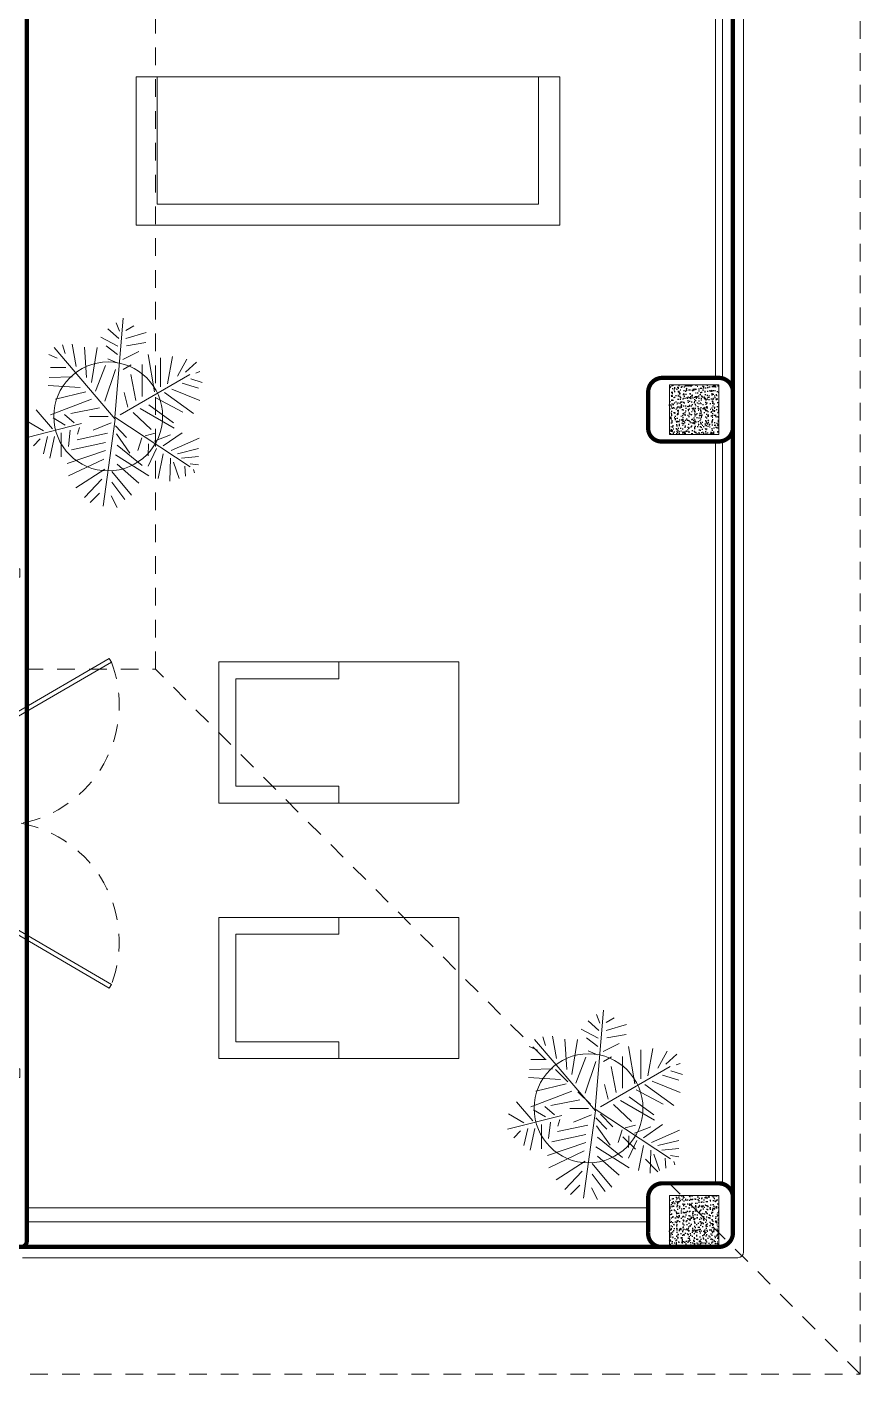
# Model space of a CAD drawing. Header units: metres. Extents: x 14 to 11050, y -346 to 476.
# Drawn here: x 229.56 to 235.46, y -218.95 to -209.42 of the extents above; entities that cross this region are included whole.
import ezdxf

# ---------------------------------------------------------------- set-up
doc = ezdxf.new("R2010")
doc.units = ezdxf.units.M
doc.linetypes.add('0', pattern=[0])
doc.linetypes.add('HIDDEN2', pattern=[0.1875, 0.125, -0.0625])
doc.layers.get('0').update_dxf_attribs({"color": 250, "linetype": '0', "lineweight": 20})
for name, color, linetype, lineweight in [('A-DOOR', 35, 'Continuous', 5), ('A-WALL', 250, 'Continuous', 20), ('baños', 140, 'Continuous', 0), ('Columnas', 7, 'Continuous', 18), ('MOBILIARIOS', 252, 'Continuous', 0), ('muros bajitos', 252, 'Continuous', 5), ('piso', 253, 'Continuous', 0)]:
    doc.layers.add(name, color=color, linetype=linetype, lineweight=lineweight)
doc.layers.add('ARBOLES CTB', color=7, linetype='Continuous', lineweight=0, true_color=0x4f6a34, transparency=0.3)
doc.layers.add('HATCH', color=8, linetype='Continuous')
doc.layers.add('REVESTIMIENTO EXTERIOR', color=7, linetype='Continuous', lineweight=5, true_color=0xffdebd)
doc.layers.add('Techos 1', color=7, linetype='HIDDEN2', lineweight=9, true_color=0x42391a)
doc.styles.get("Standard").update_dxf_attribs({"font": 'arial.ttf', "height": 0.1875})
pattern_1 = [(50, (114.33107, 55.238796), (0.058299094, -0.005100507), [0.006096, -0.067056]), (355, (114.33107, 55.238796), (-0.011277895, 0.06113819), [0.0048768, -0.053644987]), (100.451445, (114.33593, 55.23837), (0.0470212, 0.05603768), [0.005180803, -0.056988878]), (46.1842, (114.33107, 55.25505), (0.086745293, -0.013453545), [0.009144, -0.100584]), (96.63556, (114.3383, 55.25393), (0.07596932, 0.07917636), [0.00777121, -0.085483395]), (351.18415, (114.33107, 55.25505), (0.07596932, 0.07917636), [0.00731519, -0.080467114]), (21, (114.3392, 55.25099), (0.048516605, -0.032724863), [0.006096, -0.067056]), (326, (114.3392, 55.25099), (0.01977665, 0.05894015), [0.0048768, -0.0536448]), (71.451445, (114.34324, 55.24826), (0.068293254, 0.026215286), [0.005180803, -0.05698878]), (37.5, (114.331071, 55.238796), (0.000988353, 0.0270576124), [0, -0.05299456, 0, -0.0544576, 0, -0.053848]), (7.5, (114.33107, 55.238796), (0.021382292, 0.032057784), [0, -0.03104896, 0, -0.05177536, 0, -0.0205232]), (327.5, (114.312946, 55.238796), (0.0433889905, -0.001833198), [0, -0.02032, 0, -0.0633984, 0, -0.0841248]), (317.5, (114.304818, 55.238796), (0.047401338, 0.008136477), [0, -0.026416, 0, -0.04210304, 0, -0.0597408])]

# ---------------------------------------------------------------- blocks, each defined once
blk = doc.blocks.new('A$C309F5F81')
at = {"linetype": 'ByBlock'}
for p, q in [((0.5742, 0.6593), (0.6492, 0.9553)), ((0.6035, 0.8169), (0.4993, 0.9058)), ((0.6136, 0.8664), (0.5641, 0.949)), ((0.6568, 0.8842), (0.6962, 0.9198)), ((0.5492, 0.4753), (0.1602, 0.8086)), ((0.2184, 0.7907), (0.1981, 0.8377)), ((0.2681, 0.7445), (0.2681, 0.8283)), ((0.3189, 0.7101), (0.3227, 0.8359)), ((0.3773, 0.6657), (0.3659, 0.8397)), ((0.4408, 0.6034), (0.5272, 0.8283)), ((0.5819, 0.7483), (0.5425, 0.8131)), ((0.6454, 0.8448), (0.7381, 0.8664)), ((0.6454, 0.8054), (0.7635, 0.8308)), ((0.192, 0.7471), (0.145, 0.7624)), ((0.4015, 0.6352), (0.4408, 0.8003)), ((0.5704, 0.6987), (0.5247, 0.7521)), ((0.6238, 0.7699), (0.7559, 0.7699)), ((0.7203, 0.5285), (0.7915, 0.7368)), ((0.2627, 0.6876), (0.1408, 0.7104)), ((0.4878, 0.5602), (0.5196, 0.7178)), ((0.5958, 0.6695), (0.6314, 0.6809)), ((0.6098, 0.7203), (0.6987, 0.7305)), ((0.6263, 0.5171), (0.6619, 0.6822)), ((0.6771, 0.5285), (0.7165, 0.714)), ((0.7673, 0.5361), (0.8588, 0.7292)), ((0.8232, 0.5323), (0.9249, 0.6898)), ((0.3227, 0.6314), (0.1575, 0.6428)), ((0.3506, 0.6034), (0.1601, 0.5729)), ((0.5349, 0.5132), (0.5349, 0.6149)), ((0.5704, 0.4967), (0.6098, 0.5958)), ((0.8779, 0.5475), (0.977, 0.6428)), ((0.9528, 0.5602), (1.0036, 0.6111)), ((0.1105, 0.4561), (0.0572, 0.5158)), ((0.1517, 0.4599), (0.1029, 0.5526)), ((0.1971, 0.4622), (0.1499, 0.5234)), ((0.2425, 0.4641), (0.2211, 0.5158)), ((0.3976, 0.5831), (0.2566, 0.5272)), ((0.4523, 0.5323), (0.2795, 0.4739)), ((0.5492, 0.4753), (1.024, 0.5399)), ((0.5388, 0.4769), (0, 0.4307)), ((0.0711, 0.4523), (0.0241, 0.47)), ((0.5258, 0.4487), (0.3074, 0.0673)), ((0.5388, 0.4769), (0.8105, 0.0661)), ((0.5869, 0.4739), (0.6492, 0.4141)), ((0.6301, 0.4688), (0.7356, 0.3951)), ((0.6924, 0.465), (0.8029, 0.3278)), ((0.7445, 0.4739), (0.8588, 0.2922)), ((0.7953, 0.465), (0.8982, 0.3468)), ((0.8347, 0.4929), (0.9643, 0.3862)), ((0.8931, 0.4929), (0.9884, 0.4218)), ((0.9681, 0.4967), (1.0316, 0.465)), ((0.0673, 0.4167), (0.0419, 0.3735)), ((0.1105, 0.4167), (0.0775, 0.3062)), ((0.1499, 0.4129), (0.1321, 0.3087)), ((0.2253, 0.434), (0.1817, 0.3455)), ((0.2794, 0.4319), (0.254, 0.3887)), ((0.4485, 0.3633), (0.3074, 0.39)), ((0.484, 0.4065), (0.4053, 0.4256)), ((0.5131, 0.377), (0.6071, 0.2792)), ((0.4015, 0.2604), (0.1969, 0.296)), ((0.4256, 0.3278), (0.2515, 0.3278)), ((0.4917, 0.3392), (0.5984, 0.1537)), ((0.6404, 0.3125), (0.6265, 0.2579)), ((0.6517, 0.3295), (0.7203, 0.3511)), ((0.6844, 0.2932), (0.7492, 0.2957)), ((0.7102, 0.249), (0.8067, 0.2947)), ((0.3735, 0.2287), (0.216, 0.2287)), ((0.4332, 0.2528), (0.512, 0.1067)), ((0.4726, 0.2922), (0.5704, 0.1575)), ((0.6708, 0.263), (0.6352, 0.174)), ((0.7381, 0.2134), (0.8741, 0.2414)), ((0.3583, 0.1893), (0.2084, 0.1626)), ((0.3862, 0.1664), (0.4485, 0.0127)), ((0.4053, 0.2058), (0.5196, 0.0483)), ((0.6962, 0.2134), (0.6238, 0.1093)), ((0.7203, 0.1702), (0.653, 0.0165)), ((0.7635, 0.174), (0.888, 0.1766)), ((0.7851, 0.1563), (0.8741, 0.127)), ((0.3151, 0.1347), (0.2236, 0.0838)), ((0.2947, 0.0915), (0.2401, 0.0318)), ((0.3545, 0.1105), (0.3811, 0.0203)), ((0.7381, 0.1347), (0.7102, 0.0203)), ((0.7635, 0.1131), (0.7534, 0.0203)), ((0.8067, 0.0953), (0.8601, 0.0915)), ((0.2986, 0.0356), (0.2909, 0.0127)), ((0.3303, 0.0635), (0.3506, 0)), ((0.7928, 0.0661), (0.7991, 0.0203)), ((0.8245, 0.0483), (0.8423, 0.0419))]:
    blk.add_line(p, q, dxfattribs=at)
blk = doc.blocks.new('A$C2f9b60d5')
at = {"layer": 'A-DOOR'}
for p, q in [((0, 0.1005), (0.06, 0.1005)), ((0, 0.1005), (0, 0.0005)), ((0.06, 0.0605), (0.06, 0.1005)), ((3.6, 0.1), (3.54, 0.1)), ((3.54, 0.06), (3.54, 0.1)), ((3.6, 0.1), (3.6, 0)), ((0.035, 0.0005), (0, 0.0005)), ((0.035, 0.0605), (0.035, 0.0005)), ((0.06, 0.0605), (0.035, 0.0605)), ((3.54, 0.06), (3.565, 0.06)), ((3.565, 0.06), (3.565, 0)), ((3.565, 0), (3.6, 0))]:
    blk.add_line(p, q, dxfattribs=at)
for points in [[(0.6314, 0.7341), (1.0247, 0.0604), (1.0509, 0.0757), (0.6576, 0.7494)], [(2.9658, 0.7337), (2.5723, 0.0601), (2.5462, 0.0754), (2.9397, 0.749)], [(0.0446, 0.0605), (1.0247, 0.0604), (1.0247, 0.0301), (0.0446, 0.0302)], [(3.5524, 0.06), (2.5723, 0.0601), (2.5723, 0.0298), (3.5524, 0.0297)]]:
    blk.add_lwpolyline(points, close=True, dxfattribs=at)
at = {"layer": 'A-DOOR', "linetype": 'HIDDEN2'}
for centre, start, end in [((0.96, -0.0488), 10.76134, 110.74881), ((2.637, -0.0491), 69.23247, 169.21994)]:
    blk.add_arc(centre, 0.8536, start, end, dxfattribs=at)
blk = doc.blocks.new('A$C89702949')
at = {"layer": 'HATCH'}
h = blk.add_hatch(dxfattribs=at)
h.set_pattern_fill('AR-CONC', color=256, scale=0.00032)
h.set_pattern_definition(pattern_1)
h.paths.add_polyline_path([(25.5, 5.74), (25.85, 5.74), (25.85, 6.09), (25.5, 6.09)])
h = blk.add_hatch(dxfattribs=at)
h.set_pattern_fill('AR-CONC', color=256, scale=0.00032)
h.set_pattern_definition(pattern_1)
h.paths.add_polyline_path([(25.5, 0.0021), (25.85, 0.0021), (25.85, 0.3521), (25.5, 0.3521)])
at = {"layer": 'Columnas'}
for points in [[(25.5, 5.74), (25.85, 5.74), (25.85, 6.09), (25.5, 6.09)], [(25.5, 0.0021), (25.85, 0.0021), (25.85, 0.3521), (25.5, 0.3521)]]:
    blk.add_lwpolyline(points, close=True, dxfattribs=at)
blk = doc.blocks.new('PL BASE 2N NASAS 09')
at = {"layer": 'A-WALL'}
for points in [[(184.4975, -19.5108), (184.0975, -19.5108, -0.414214), (183.9975, -19.4108), (183.9975, -19.1608, -0.414214), (184.0975, -19.0608), (184.4975, -19.0608, -0.414214), (184.5975, -19.1608), (184.5975, -19.4108, -0.414214)], [(184.4975, -25.2117), (184.0975, -25.2117, -0.414214), (183.9975, -25.1117), (183.9975, -24.8617, -0.414214), (184.0975, -24.7617), (184.4975, -24.7617, -0.414214), (184.5975, -24.8617), (184.5975, -25.1117, -0.414214)]]:
    blk.add_lwpolyline(points, format="xyb", close=True, dxfattribs=at)
at = {"layer": 'muros bajitos'}
for p, q in [((184.4744, -11.3617), (184.4744, -19.0608)), ((184.5244, -11.3581), (184.5244, -19.0645)), ((184.4744, -19.5108), (184.4744, -24.7617)), ((184.5244, -19.5071), (184.5244, -24.7654)), ((183.9975, -24.9346), (179.5975, -24.9346)), ((183.9975, -25.0346), (179.5975, -25.0346))]:
    blk.add_line(p, q, dxfattribs=at)
at = {"layer": 'piso'}
for p, q in [((184.6725, -5.1749), (184.6725, -25.2485)), ((179.5675, -25.2885), (184.6325, -25.2885))]:
    blk.add_line(p, q, dxfattribs=at)
blk.add_arc((184.6325, -25.2485), 0.04, 270, 0, dxfattribs=at)
at = {"layer": 'Techos 1'}
for p, q in [((185.4975, -26.1117), (185.4975, -4.3117)), ((185.4975, -26.1117), (180.5084, -21.1225)), ((160.0475, -26.1117), (185.4975, -26.1117))]:
    blk.add_line(p, q, dxfattribs=at)
blk.add_lwpolyline([(180.5084, -9.3009), (177.1135, -9.3009), (177.1135, -21.1225), (180.5084, -21.1225)], close=True, dxfattribs=at)
at = {"color": 1}
blk.add_blockref('A$C89702949', (158.6475, -25.2008), dxfattribs=at)
at = {"color": 1, "xscale": -1, "rotation": 270}
blk.add_blockref('A$C2f9b60d5', (179.4475, -24.0117), dxfattribs=at)
at = {"layer": 'baños', "linetype": 'Continuous', "flags": 8}
for tag, p in [('MODELNUMBER', (167.1329, -5.6306, 0)), ('TRADENAME', (167.1329, -5.6307, 0)), ('PRODUCT', (167.1329, -5.6307, 0)), ('MATERIAL', (167.1329, -5.6307, 0)), ('MODELNUMBER', (168.3076, -5.6306, 0)), ('TRADENAME', (168.3076, -5.6307, 0)), ('PRODUCT', (168.3076, -5.6307, 0)), ('MATERIAL', (168.3076, -5.6307, 0))]:
    blk.add_attdef(tag, p, '', height=0.0000254, rotation=180.00008, dxfattribs=at)
at = {"layer": 'baños', "linetype": 'Continuous'}
for tag, p, rotation in [('MODELNUMBER', (169.2428, -19.7065), 180.00008), ('TRADENAME', (169.2428, -19.7064), 180.00008), ('MATERIAL', (169.243, -19.7063), 180.00008), ('PRODUCT', (169.243, -19.7064), 180.00008), ('MODELNUMBER', (169.9524, -19.7065), 179.99992), ('MATERIAL', (169.9524, -19.7063), 179.99992), ('TRADENAME', (169.9524, -19.7064), 179.99992), ('PRODUCT', (169.9524, -19.7064), 179.99992)]:
    blk.add_attdef(tag, p, '', height=0.0000254, rotation=rotation, dxfattribs=at)
blk = doc.blocks.new('PL MUEBLES 2N NASAS 09')
at = {"layer": 'MOBILIARIOS'}
for p, q in [((233.2857, 45.7865), (230.2857, 45.7865)), ((230.2857, 45.7865), (230.2857, 44.7365)), ((230.4357, 45.7865), (230.4357, 44.8865)), ((233.1357, 44.8865), (233.1357, 45.7865)), ((233.2857, 44.7365), (233.2857, 45.7865)), ((230.4357, 44.8865), (233.1357, 44.8865)), ((230.2857, 44.7365), (233.2857, 44.7365)), ((230.8718, 40.6454), (230.8718, 41.6454)), ((230.8718, 41.6454), (232.5718, 41.6454)), ((231.7218, 41.6454), (231.7218, 41.5254)), ((232.5718, 41.6454), (232.5718, 40.6454)), ((230.9918, 40.7654), (230.9918, 41.5254)), ((231.7218, 41.5254), (230.9918, 41.5254)), ((231.7218, 40.7654), (230.9918, 40.7654)), ((231.7218, 40.6454), (231.7218, 40.7654)), ((232.5718, 40.6454), (230.8718, 40.6454)), ((230.8718, 38.8377), (230.8718, 39.8377)), ((230.8718, 39.8377), (232.5718, 39.8377)), ((231.7218, 39.8377), (231.7218, 39.7177)), ((232.5718, 39.8377), (232.5718, 38.8377)), ((230.9918, 38.9577), (230.9918, 39.7177)), ((231.7218, 39.7177), (230.9918, 39.7177)), ((231.7218, 38.9577), (230.9918, 38.9577)), ((231.7218, 38.8377), (231.7218, 38.9577)), ((232.5718, 38.8377), (230.8718, 38.8377))]:
    blk.add_line(p, q, dxfattribs=at)
at = {"layer": 'piso'}
for centre in [(230.0883, 43.3836), (233.4891, 38.486)]:
    blk.add_circle(centre, 0.3855, dxfattribs=at)
blk.add_blockref('PL BASE 2N NASAS 09', (49.9143, 62.717))
at = {"layer": 'ARBOLES CTB', "xscale": -1.298522266356366, "yscale": 1.298522266356366, "zscale": 1.298522266356366, "rotation": 90}
for p in [(230.7548, 44.0782), (234.1556, 39.1805)]:
    blk.add_blockref('A$C309F5F81', p, dxfattribs=at)

msp = doc.modelspace()

# ---------------------------------------------------------------- linework, layer by layer
at = {"layer": 'REVESTIMIENTO EXTERIOR', "const_width": 0.03}
for points in [[(208.3118, -204.0119), (208.3118, -198.0919, -0.414214), (208.3518, -198.0519), (229.5218, -198.0519, -0.464369), (229.5618, -198.0919), (229.5618, -218.0119, -0.414214), (229.5218, -218.0519), (223.9518, -218.0519)], [(229.5618, -198.0519), (234.4618, -198.0519, -0.414214), (234.5618, -198.1519), (234.5618, -217.9519, -0.414214), (234.4618, -218.0519), (229.5218, -218.0519)], [(234.0618, -211.9009, 0.426115), (233.9618, -212.0052), (233.9618, -212.2509, 0.435396), (234.0551, -212.3511), (234.4618, -212.3509, 0.414214), (234.5618, -212.2509), (234.5618, -212.0052, 0.426133), (234.4618, -211.9009), (234.0618, -211.9009)], [(234.0618, -217.6019, 0.426115), (233.9618, -217.7061), (233.9618, -217.9519, 0.435396), (234.0551, -218.052), (234.4618, -218.0519, 0.414214), (234.5618, -217.9519), (234.5618, -217.7061, 0.426133), (234.4618, -217.6019), (234.0618, -217.6019)]]:
    msp.add_lwpolyline(points, format="xyb", dxfattribs=at)

# ---------------------------------------------------------------- block references
at = {"layer": 'REVESTIMIENTO EXTERIOR', "color": 30, "true_color": 0xf8991e}
msp.add_blockref('PL MUEBLES 2N NASAS 09', (0.05, -255.5571), dxfattribs=at)

doc.saveas('drawing.dxf')
